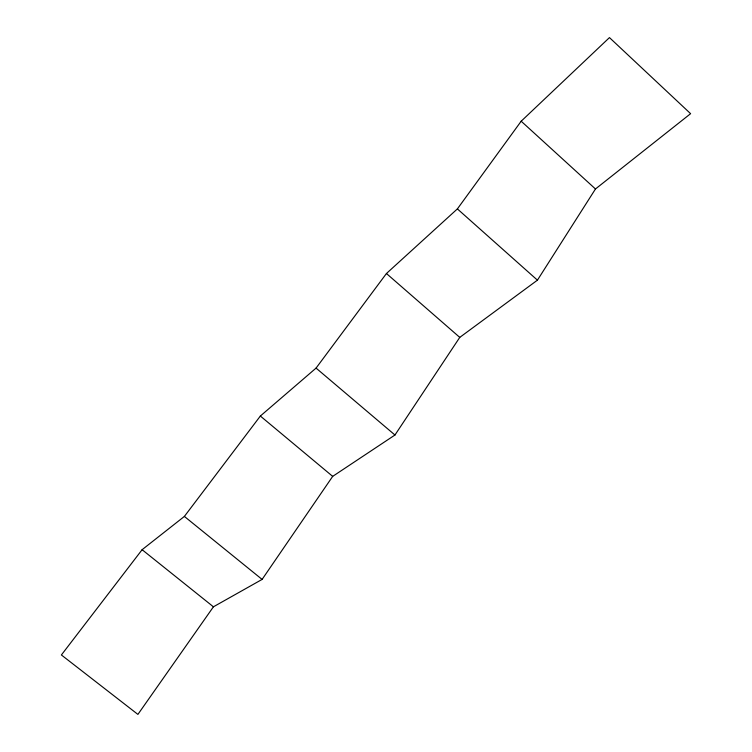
<?xml version="1.0" encoding="UTF-8"?>
<svg xmlns="http://www.w3.org/2000/svg" width="752" height="752" viewBox="0 0 752 752"><rect width="100%" height="100%" fill="white"/><g stroke="black" fill="none" stroke-linecap="round" stroke-linejoin="round"><path stroke-width="1.13" d="M537.436 280.158L595.471 188.978L690.609 113.674L609.458 37.6L521.183 121.213L457.385 208.906L386.443 273.512L316.066 368.095L260.352 416.035L184.381 516.427L142.109 549.703L61.391 654.973L137.907 714.4L213.427 606.808L262.1 579.416L332.685 476.373L394.96 435.013L459.763 337.385L537.436 280.158L457.385 208.906M142.109 549.703L213.427 606.808M184.381 516.427L262.1 579.416M260.352 416.035L332.685 476.373M316.066 368.095L394.96 435.013M386.443 273.512L459.763 337.385M521.183 121.213L595.471 188.978"/></g></svg>
